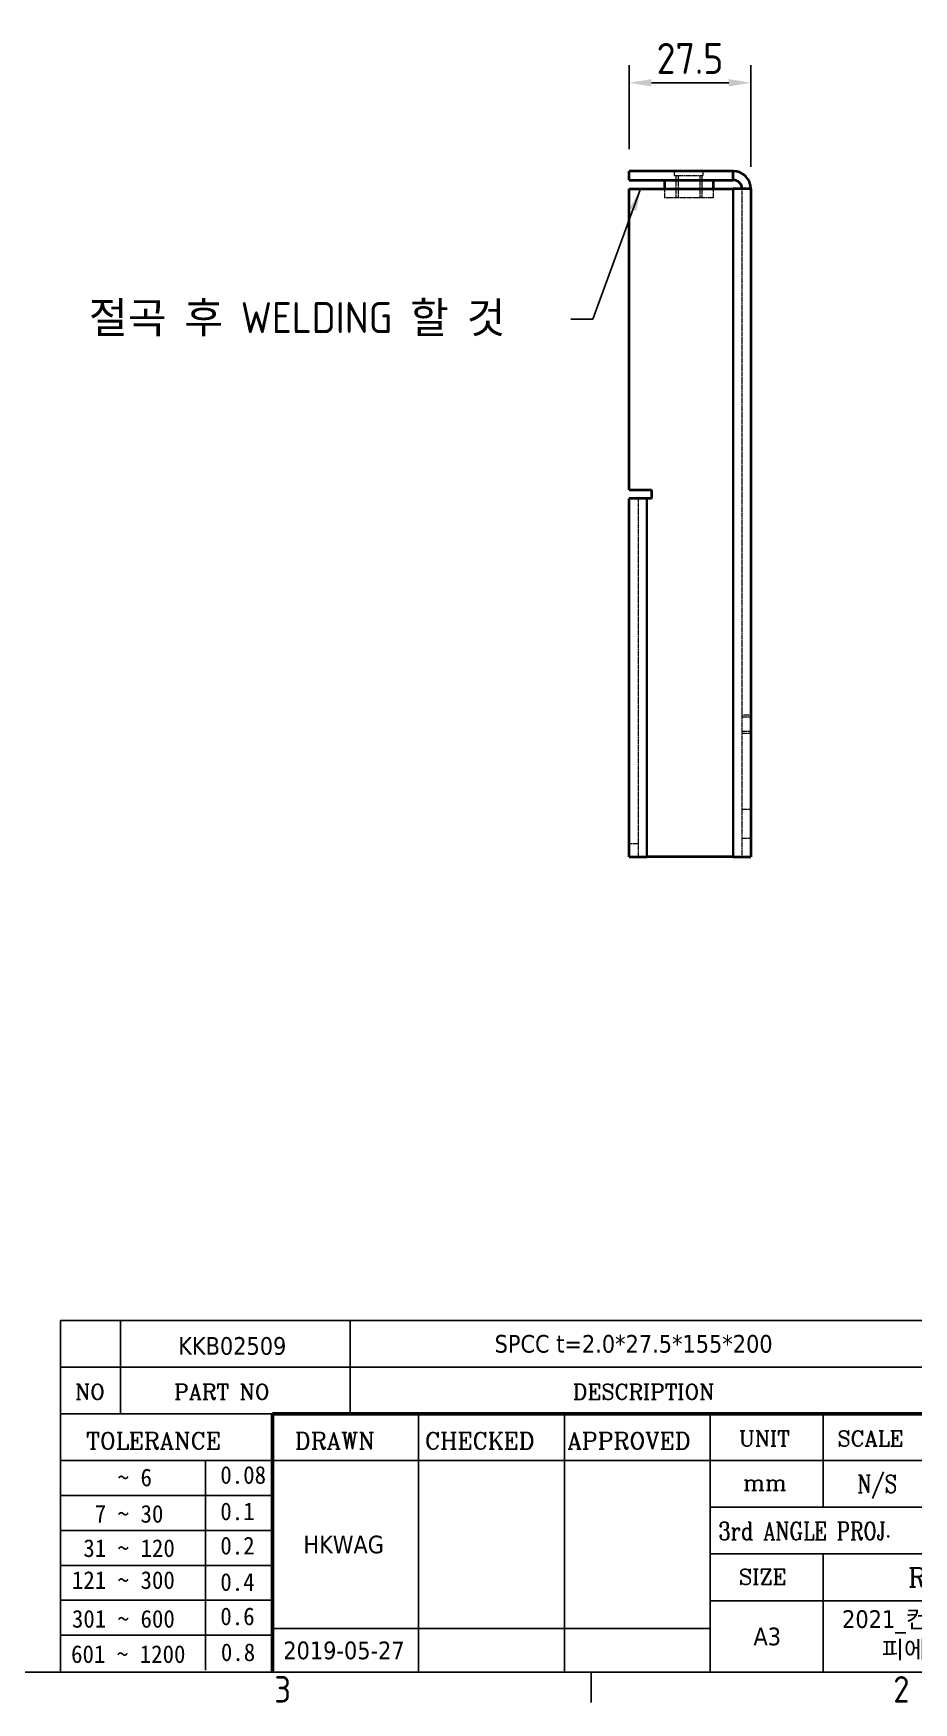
# Model space of a CAD drawing. Header units: millimetres. Extents: x 0 to 840, y 0 to 594.
# Drawn here: x 433.9 to 632.9, y 13.1 to 390.5 of the extents above; entities that cross this region are included whole.
import ezdxf
from ezdxf.enums import TextEntityAlignment as Align

# ---------------------------------------------------------------- set-up
doc = ezdxf.new("R2010")
doc.units = ezdxf.units.MM
doc.header["$LTSCALE"] = 2
doc.linetypes.add('DASHED', pattern=[0.2067, 0.1654, -0.0413])
doc.layers.get('0').update_dxf_attribs({"color": 3, "lineweight": 25, "true_color": 0x00ff00})
for name, color, linetype, lineweight, true_color in [('가려진 것(ISO)', 2, 'DASHED', 18, 0xffff00), ('가시적인 것(ISO)', 3, 'Continuous', 40, 0x00ff00), ('가시적인 좁은 것(ISO)', 3, 'Continuous', 35, 0x00ff00), ('기호(ISO)', 5, 'Continuous', 25, 0x0000ff), ('제목(ISO)', 5, 'Continuous', 50, 0x0000ff), ('치수(ISO)', 2, 'Continuous', 25, 0xffff00)]:
    doc.layers.add(name, color=color, linetype=linetype, lineweight=lineweight, true_color=true_color)
doc.layers.add('경계(ISO)', color=7, linetype='Continuous', lineweight=25)
doc.layers.add('해치(ISO)', color=7, linetype='Continuous', lineweight=18)
doc.styles.add('HAN_291', font='')
doc.styles.add('HAN_370', font='', dxfattribs={"width": 2})
doc.styles.add('RC_284', font='ROMANC.shx')
doc.styles.add('RC_287', font='ROMANC.shx')
doc.styles.add('RC_292', font='ROMANC.shx')
doc.styles.add('ROMANT_294', font='romant.shx')
doc.styles.add('문자 텍스트_PSTEK_POSCO', font='isocp.shx')
doc.styles.add('치수 텍스트_PSTEK_POSCO', font='isocp.shx')
doc.styles.add('텍스트 스타일198', font='tahoma.ttf')
doc.styles.add('텍스트 스타일333', font='ROMANC.shx', dxfattribs={"width": 0.800000011920929})
doc.styles.get('HAN_291').set_extended_font_data('GulimChe')
doc.styles.get('HAN_370').set_extended_font_data('GulimChe')
doc.dimstyles.new('치수_PSTEK_POSCO', dxfattribs={"dimscale": 2, "dimtxt": 3.5, "dimasz": 2.5, "dimexe": 2, "dimexo": 2.5, "dimgap": 1, "dimtad": 1, "dimrnd": 1e-08, "dimdsep": 46, "dimtxsty": '치수 텍스트_PSTEK_POSCO', "dimcen": 0.09, "dimdle": 10, "dimclrd": 7, "dimclre": 7, "dimclrt": 2, "dimadec": 1, "dimazin": 2, "dimtfac": 1, "dimtmove": 0, "dimatfit": 3, "dimfxl": 1, "dimtolj": 1, "dimlwd": -1, "dimlwe": -1, "dimarcsym": 0})
doc.dimstyles.new('치수_PSTEK_POSCO$7', dxfattribs={"dimscale": 2, "dimtxt": 3.5, "dimasz": 2.5, "dimexe": 2, "dimexo": 2.5, "dimgap": 1, "dimtad": 1, "dimrnd": 1e-08, "dimdsep": 46, "dimtxsty": '치수 텍스트_PSTEK_POSCO', "dimcen": 0.09, "dimdle": 10, "dimclrd": 7, "dimclre": 7, "dimclrt": 2, "dimadec": 1, "dimazin": 2, "dimtfac": 1, "dimtmove": 0, "dimatfit": 3, "dimfxl": 1, "dimtolj": 1, "dimlwd": -1, "dimlwe": -1, "dimarcsym": 0})

# ---------------------------------------------------------------- blocks, each defined once
blk = doc.blocks.new('경계 Default Border')
at = {"layer": '경계(ISO)'}
blk.add_line((280, 10), (280, 6.599999666213989), dxfattribs=at)
at = {"layer": '경계(ISO)', "flags": 128}
blk.add_lwpolyline([(10, 10), (10, 287.0000076293945), (410, 287.0000076293945), (410, 10), (10, 10)], dxfattribs=at)
at = {"layer": '경계(ISO)', "color": 2, "true_color": 0xffff00, "char_height": 3.00000011920929, "attachment_point": 7, "style": '문자 텍스트_PSTEK_POSCO'}
for s, insert in [('3', (244.1685395229535, 6.57139439638704)), ('2', (314.127739416884, 6.57139439638704))]:
    blk.add_mtext(s, dxfattribs=dict(at, insert=insert))
blk = doc.blocks.new('제목 블록 PSTEK')
at = {"true_color": 0x848484}
for points in [[(317.2195697678507, 17.0593801673321), (322.0326348870767, 21.62682475217465), (322.2781991042243, 21.94392121864296), (317.0471853425802, 16.97985676345368), (318.7512090904202, 16.1899260703855), (316.0018030350395, 12.71868385740789), (316.3356552234328, 13.00206718743325), (318.9235935156908, 16.2694494742633)], [(321.9846681452406, 19.60711530335299), (321.4042753185749, 19.60711530335299), (321.4042753185749, 19.45905590879572), (321.9846681452406, 19.45905590879572)], [(324.6615819988275, 19.45905590879572), (325.4196460989604, 19.45905590879572), (325.4196460989604, 20.11051724484596), (325.2419748254881, 20.11051724484596), (325.2419748254881, 19.60711530335299), (324.4839107253602, 19.60711530335299), (324.4839107253602, 15.3430047401139), (322.1623394187076, 15.3430047401139), (322.1623394187076, 15.19494534555726), (324.6615819988275, 15.19494534555726)], [(328.2914414389548, 19.45905590879572), (329.4054050004294, 19.45905590879572), (329.4054050004294, 20.11051724484596), (329.2277337269622, 20.11051724484596), (329.2277337269622, 19.60711530335299), (328.1137701654877, 19.60711530335299), (328.1137701654877, 18.25543873810179), (328.2914414389548, 18.25543873810179)], [(332.5088862584528, 20.1105172448466), (332.3312149849806, 20.1105172448466), (332.3312149849806, 18.99741471888368), (332.5088862584528, 19.11081371413894)], [(335.6156307331414, 20.11051724484596), (335.2535118015555, 20.11051724484596), (334.2514536401189, 19.30614745124769), (335.4855464857051, 15.3430047401139), (333.1954852176545, 15.3430047401139), (333.2478643833523, 15.19494534555726), (335.6632177591723, 15.19494534555726), (334.4291249135862, 19.15808805669106)], [(328.2914414389548, 17.41554667867274), (329.4054050004294, 17.41554667867274), (329.4054050004294, 18.10737934354514), (329.2277337269622, 18.10737934354514), (329.2277337269622, 17.56360607323003), (328.1137701654877, 17.56360607323003), (328.1137701654877, 15.9944660761648), (328.2914414389548, 15.9944660761648)], [(332.5088862584528, 16.92964231796647), (332.3312149849806, 17.43186301645164), (332.3312149849806, 15.3430047401139), (330.0369607660135, 15.3430047401139), (330.0369607660135, 15.19494534555726), (332.5088862584528, 15.19494534555726)], [(329.5356972676428, 15.8464066816075), (329.3580259941756, 15.8464066816075), (329.3580259941756, 15.3430047401139), (325.8342124037171, 15.3430047401139), (325.8342124037171, 15.19494534555726), (329.5356972676428, 15.19494534555726)]]:
    blk.add_hatch(color=252, dxfattribs=at).paths.add_polyline_path(points)
at = {"true_color": 0x0000ff}
blk.add_hatch(color=5, dxfattribs=at).paths.add_polyline_path([(321.6183518841322, 17.4193704504104), (319.5281351041078, 18.24969419629727), (322.4505835294948, 22.02344462252142), (317.2195697678507, 17.0593801673321), (318.9235935156908, 16.2694494742633), (316.1741874603099, 12.79820726128571)])
at = {"true_color": 0xff0000}
h = blk.add_hatch(color=1, dxfattribs=at)
edge = h.paths.add_edge_path(flags=0)
edge.add_line((314.2242174273352, 19.60711530335299), (314.2242174273352, 17.00126995915134))
edge.add_line((314.2242174273352, 17.00126995915134), (314.3485873187598, 17.00126995915134))
edge.add_arc((314.3485873187598, 17.6527312952023), 0.6514613360509371, 270, 360)
edge.add_line((315.0000486548106, 17.6527312952023), (315.0000486548106, 18.95565396730211))
edge.add_arc((314.3485873187598, 18.95565396730212), 0.6514613360508712, 0, 90)
edge.add_line((314.3485873187598, 19.60711530335299), (314.2242174273352, 19.60711530335299))
edge = h.paths.add_edge_path()
edge.add_arc((314.9847713324306, 18.28938669179658), 1.969189947606664, 269.9999999999959, 450)
edge.add_line((314.9847713324306, 20.25857663940318), (311.7664314776902, 20.25857663940324))
edge.add_line((311.7664314776902, 20.25857663940324), (311.7664314776902, 15.3430047401139))
edge.add_line((311.7664314776902, 15.3430047401139), (314.2242174273352, 15.3430047401139))
edge.add_line((314.2242174273352, 15.3430047401139), (314.2242174273352, 16.32019674418991))
edge.add_line((314.2242174273352, 16.32019674418991), (314.9847713324307, 16.32019674418991))
at = {"true_color": 0x848484}
h = blk.add_hatch(color=252, dxfattribs=at)
edge = h.paths.add_edge_path()
edge.add_arc((314.9847713324309, 18.28938669179657), 1.969189947606666, 270, 406.8278729790604)
edge.add_arc((315.1624426058984, 18.1413272972396), 1.969189947606962, -90, 53.560984836317004, ccw=False)
edge.add_line((315.1624426058984, 16.17213734963263), (314.4018887008024, 16.17213734963263))
edge.add_line((314.4018887008024, 16.17213734963263), (314.4018887008024, 15.19494534555726))
edge.add_line((314.4018887008024, 15.19494534555726), (311.9441027511573, 15.19494534555726))
edge.add_line((311.9441027511573, 15.19494534555726), (311.9441027511573, 15.3430047401139))
edge.add_line((311.9441027511573, 15.3430047401139), (314.2242174273352, 15.3430047401139))
edge.add_line((314.2242174273352, 15.3430047401139), (314.2242174273352, 16.32019674418991))
edge.add_line((314.2242174273352, 16.32019674418991), (314.9847713324309, 16.32019674418991))
h = blk.add_hatch(color=252, dxfattribs=at)
edge = h.paths.add_edge_path()
edge.add_line((314.4018887008024, 19.45905590879572), (314.5262585922315, 19.45905590879572))
edge.add_arc((314.5262585922314, 18.80759457274939), 0.6514613360463194, 60.4189348879147, 90.00000000000318, ccw=False)
edge.add_arc((314.3485873187602, 18.95565396730057), 0.6514613360524251, 39.96992292766206, 90.00000000009999)
edge.add_line((314.3485873187591, 19.60711530335307), (314.2242174273352, 19.60711530335298))
edge.add_line((314.2242174273352, 19.60711530335299), (314.2242174273352, 17.00126995915134))
edge.add_line((314.2242174273352, 17.00126995915134), (314.3485873187591, 17.00126995915134))
edge.add_arc((314.3485873187568, 17.652731295233), 0.6514613360816299, 270.0000000002, 274.6930825552478)
edge.add_line((314.4018887008024, 17.0034541317032), (314.4018887008024, 19.45905590879572))
at = {"true_color": 0xff0000}
for points in [[(324.4839107253602, 19.60711530335299), (325.2419748254881, 19.60711530335299), (325.2419748254881, 20.25857663940324), (321.2266040451076, 20.25857663940324), (321.2266040451076, 19.60711530335299), (321.9846681452406, 19.60711530335299), (321.9846681452406, 15.3430047401139), (324.4839107253602, 15.3430047401139)], [(329.2277337269622, 20.25857663940324), (325.65654113025, 20.25857663940324), (325.65654113025, 15.3430047401139), (329.3580259941756, 15.3430047401139), (329.3580259941756, 15.9944660761648), (328.1137701654877, 15.9944660761648), (328.1137701654877, 17.56360607323003), (329.2277337269622, 17.56360607323003), (329.2277337269622, 18.25543873810179), (328.1137701654877, 18.25543873810179), (328.1137701654877, 19.60711530335299), (329.2277337269622, 19.60711530335299)], [(332.3312149849806, 20.25857663940324), (329.8592894925411, 20.25857663940324), (329.8592894925411, 15.3430047401139), (332.3312149849806, 15.3430047401139), (332.3312149849806, 17.4318630164523), (333.0701931098801, 15.3430047401139), (335.4855464857051, 15.3430047401139), (334.2514536401189, 19.30614745124769), (335.4379594596742, 20.25857663940324), (334.3071782107978, 20.25857663940324), (332.3312149849806, 18.99741471888304)]]:
    blk.add_hatch(color=1, dxfattribs=at).paths.add_polyline_path(points)
at = {"layer": '해치(ISO)', "true_color": 0x27d1fc}
h = blk.add_hatch(color=140, dxfattribs=at)
edge = h.paths.add_edge_path()
edge.add_ellipse((330.3660919371412, 20.15576403068321), major_axis=(9.100907360794343, 0), ratio=0.4069904968023172, start_angle=301.3098473703837, end_angle=507.7436900681698)
edge.add_ellipse((331.5340919371412, 20.4634168429492), major_axis=(-9.82350664112931, 0), ratio=0.3942600559756514, start_angle=111.51207141178469, end_angle=334.47025347086895, ccw=False)
edge.add_line((335.1363447531188, 16.8601935978785), (335.0955236905705, 16.99119398620872))
at = {"color": 180, "true_color": 0x3f00ff}
for p, q in [((182.475792979055, 11.79100474011392), (182.4757929790549, 51.56524660363496)), ((182.4757929790549, 51.56524660363496), (372.4757929537551, 51.56524660363496)), ((189.2651435055721, 51.56524660363496), (189.2651435055722, 41.00524660363494)), ((215.2152739891528, 41.00524660363494), (215.2152739891528, 51.56524660363496)), ((280.8758854511282, 51.56524660363496), (280.8758854511282, 41.00524660363494)), ((310.0881549537552, 51.56524660363496), (310.0881549537553, 41.00524660363494)), ((316.9044520275131, 51.56524660363496), (316.9044520275127, 41.00524660363494)), ((338.4566026226726, 51.56524660363496), (338.4566026226727, 41.00524660363494)), ((372.4757929537551, 51.56524660363496), (372.4757929537551, 11.79100474011389)), ((182.475792979055, 46.2852466036349), (372.4757929537551, 46.28524660363492)), ((182.475792979055, 41.00524660363493), (206.451475290024, 41.00524660363493)), ((222.9401812389276, 11.79100474011392), (222.9401812389276, 41.00524660363494)), ((239.4288871878316, 11.79100474011392), (239.4288871878316, 41.00524660363494)), ((255.9175931367356, 11.79100474011392), (255.9175931367356, 41.00524660363494)), ((268.6918866058747, 41.00524660363494), (268.6918866058747, 30.44524660363498)), ((280.8758854511282, 41.00524660363494), (280.8758854511282, 25.16524660363502)), ((310.088154953755, 41.00524660363494), (310.088154953755, 11.79100474011392)), ((182.475792979055, 35.72524660363497), (206.451475290024, 35.72524660363497)), ((198.8621818849491, 12.02524660363491), (198.8621818849491, 35.72524660363497)), ((206.451475290024, 35.72524660363497), (372.4757929537551, 35.72524660363497)), ((182.475792979055, 31.77524660363492), (206.451475290024, 31.77524660363492)), ((255.917593136736, 30.44524660363498), (372.4757929537552, 30.44524660363501)), ((182.475792979055, 27.82524660363487), (206.451475290024, 27.82524660363487)), ((255.9175931367359, 25.16524660363502), (372.4757929537552, 25.165246603635)), ((268.6918866058744, 25.16524660363502), (268.6918866058744, 11.79100474011392)), ((182.475792979055, 23.87524660363505), (206.451475290024, 23.87524660363505)), ((182.475792979055, 19.92524660363478), (206.451475290024, 19.92524660363478)), ((255.9175931367359, 19.88524660363481), (310.0881549537553, 19.88524660363481)), ((182.475792979055, 15.97524660363496), (206.451475290024, 15.97524660363496)), ((206.451475290024, 16.74100474011396), (255.9175931367359, 16.74100474011396)), ((182.475792979055, 11.79100474011392), (372.4757929537551, 11.79100474011389))]:
    blk.add_line(p, q, dxfattribs=at)
at = {"color": 7, "lineweight": 50}
for p, q in [((206.4514752900237, 11.79100474011392), (206.4514752900237, 41.00524660363494)), ((206.451475290024, 41.00524660363494), (372.4757929537551, 41.00524660363496))]:
    blk.add_line(p, q, dxfattribs=at)
at = {"color": 7}
for p, q in [((322.2781991042243, 21.94392121864296), (317.0471853425802, 16.97985676345368)), ((322.4505835294948, 22.02344462252142), (317.2195697678507, 17.0593801673321)), ((317.2195697678507, 17.0593801673321), (322.0326348870767, 21.62682475217465)), ((319.5281351041078, 18.24969419629727), (322.4505835294948, 22.02344462252142)), ((322.0326348870767, 21.62682475217465), (322.2781991042243, 21.94392121864296)), ((311.7664314776902, 20.25900474011391), (311.7664314776902, 15.34300474011391)), ((314.9847713324309, 20.25857663940324), (311.7664314776902, 20.25857663940324)), ((314.9847713324309, 20.25857663940324), (311.7664314776902, 20.25857663940324)), ((311.7664314776902, 20.25857663940324), (311.7664314776902, 15.3430047401139)), ((314.2242174273352, 17.00126995915134), (314.2242174273352, 19.60711530335299)), ((314.2242174273352, 19.60711530335299), (314.3485873187591, 19.60711530335299)), ((314.3485873187591, 19.60711530335299), (314.2242174273352, 19.60711530335299)), ((314.2242174273352, 19.60711530335299), (314.2242174273352, 17.00126995915134)), ((314.2242174273352, 17.00126995915134), (314.2242174273352, 19.60711530335299)), ((314.2242174273352, 19.60711530335299), (314.3485873187591, 19.60711530335299)), ((314.4018887008024, 19.45905590879572), (314.5262585922314, 19.45905590879572)), ((314.4018887008024, 17.0034541317032), (314.4018887008024, 19.45905590879572)), ((315.0000486548106, 18.95565396730275), (315.0000486548106, 17.65273129520161)), ((315.0000486548106, 18.95565396730275), (315.0000486548106, 17.65273129520161)), ((325.2419748254881, 20.25857663940324), (321.2266040451076, 20.25857663940324)), ((321.2266040451076, 20.25857663940324), (321.2266040451076, 19.60711530335299)), ((325.2419748254881, 20.25857663940324), (321.2266040451076, 20.25857663940324)), ((321.2266040451076, 20.25857663940324), (321.2266040451076, 19.60711530335299)), ((321.2266040451076, 19.60711530335299), (321.9846681452406, 19.60711530335299)), ((321.2266040451076, 19.60711530335299), (321.9846681452406, 19.60711530335299)), ((321.4042753185749, 19.60711530335299), (321.4042753185749, 19.45905590879572)), ((321.9846681452406, 19.60711530335299), (321.4042753185749, 19.60711530335299)), ((321.4042753185749, 19.45905590879572), (321.9846681452406, 19.45905590879572)), ((321.9846681452406, 19.60711530335299), (321.9846681452406, 15.3430047401139)), ((321.9846681452406, 19.45905590879572), (321.9846681452406, 19.60711530335299)), ((321.9846681452406, 19.60711530335299), (321.9846681452406, 15.3430047401139)), ((324.4839107253602, 19.60711530335299), (325.2419748254881, 19.60711530335299)), ((324.4839107253602, 15.3430047401139), (324.4839107253602, 19.60711530335299)), ((325.2419748254881, 19.60711530335299), (324.4839107253602, 19.60711530335299)), ((324.4839107253602, 19.60711530335299), (324.4839107253602, 15.3430047401139)), ((324.4839107253602, 19.60711530335299), (325.2419748254881, 19.60711530335299)), ((324.4839107253602, 15.3430047401139), (324.4839107253602, 19.60711530335299)), ((324.6615819988275, 19.45905590879572), (325.4196460989604, 19.45905590879572)), ((324.6615819988275, 15.19494534555726), (324.6615819988275, 19.45905590879572)), ((325.2419748254881, 19.60711530335299), (325.2419748254881, 20.25857663940324)), ((325.2419748254881, 19.60711530335299), (325.2419748254881, 20.25857663940324)), ((325.4196460989604, 20.11051724484596), (325.2419748254881, 20.11051724484596)), ((325.2419748254881, 20.11051724484596), (325.2419748254881, 19.60711530335299)), ((325.4196460989604, 19.45905590879572), (325.4196460989604, 20.11051724484596)), ((329.2277337269622, 20.25857663940324), (325.65654113025, 20.25857663940324)), ((325.65654113025, 20.25857663940324), (325.65654113025, 15.3430047401139)), ((325.65654113025, 20.25857663940324), (325.65654113025, 15.3430047401139)), ((329.2277337269622, 20.25857663940324), (325.65654113025, 20.25857663940324)), ((328.1137701654877, 18.25543873810179), (328.1137701654877, 19.60711530335299)), ((328.1137701654877, 19.60711530335299), (329.2277337269622, 19.60711530335299)), ((329.2277337269622, 19.60711530335299), (328.1137701654877, 19.60711530335299)), ((328.1137701654877, 19.60711530335299), (328.1137701654877, 18.25543873810179)), ((328.1137701654877, 18.25543873810179), (328.1137701654877, 19.60711530335299)), ((328.1137701654877, 19.60711530335299), (329.2277337269622, 19.60711530335299)), ((328.2914414389548, 18.25543873810179), (328.2914414389548, 19.45905590879572)), ((328.2914414389548, 19.45905590879572), (329.4054050004294, 19.45905590879572)), ((329.2277337269622, 19.60711530335299), (329.2277337269622, 20.25857663940324)), ((329.2277337269622, 19.60711530335299), (329.2277337269622, 20.25857663940324)), ((329.4054050004294, 20.11051724484596), (329.2277337269622, 20.11051724484596)), ((329.2277337269622, 20.11051724484596), (329.2277337269622, 19.60711530335299)), ((329.4054050004294, 19.45905590879572), (329.4054050004294, 20.11051724484596)), ((332.3312149849806, 20.25857663940324), (329.8592894925411, 20.25857663940324)), ((329.8592894925411, 20.25857663940324), (329.8592894925411, 15.3430047401139)), ((329.8592894925411, 20.25857663940324), (329.8592894925411, 15.3430047401139)), ((332.3312149849806, 20.25857663940324), (329.8592894925411, 20.25857663940324)), ((334.3071782107978, 20.25857663940324), (332.3312149849806, 18.99741471888304)), ((332.3312149849806, 18.99741471888304), (332.3312149849806, 20.25857663940324)), ((334.3071782107978, 20.25857663940324), (332.3312149849806, 18.99741471888304)), ((332.3312149849806, 18.99741471888304), (332.3312149849806, 20.25857663940324)), ((332.5088862584528, 20.1105172448466), (332.3312149849806, 20.1105172448466)), ((332.3312149849806, 20.1105172448466), (332.3312149849806, 18.99741471888368)), ((332.3312149849806, 18.99741471888368), (332.5088862584528, 19.11081371413894)), ((332.5088862584528, 19.11081371413894), (332.5088862584528, 20.1105172448466)), ((334.2514536401189, 19.30614745124769), (335.4379594596742, 20.25857663940324)), ((334.2514536401189, 19.30614745124769), (335.4379594596742, 20.25857663940324)), ((335.2535118015555, 20.11051724484596), (334.2514536401189, 19.30614745124769)), ((335.4855464857051, 15.3430047401139), (334.2514536401189, 19.30614745124769)), ((334.2514536401189, 19.30614745124769), (335.4855464857051, 15.3430047401139)), ((335.4855464857051, 15.3430047401139), (334.2514536401189, 19.30614745124769)), ((335.4379594596742, 20.25857663940324), (334.3071782107978, 20.25857663940324)), ((335.4379594596742, 20.25857663940324), (334.3071782107978, 20.25857663940324)), ((334.4291249135862, 19.15808805669104), (335.6156307331414, 20.11051724484596)), ((335.6632177591723, 15.19494534555726), (334.4291249135862, 19.15808805669104)), ((335.6156307331414, 20.11051724484596), (335.2535118015555, 20.11051724484596)), ((314.3485873187591, 17.00126995915134), (314.2242174273352, 17.00126995915134)), ((314.2242174273352, 17.00126995915134), (314.3485873187591, 17.00126995915134)), ((314.3485873187591, 17.00126995915134), (314.2242174273352, 17.00126995915134)), ((316.1741874603099, 12.79820726128571), (321.6183518841322, 17.4193704504104)), ((318.9235935156908, 16.2694494742633), (317.2195697678507, 17.0593801673321)), ((317.2195697678507, 17.0593801673321), (318.9235935156908, 16.2694494742633)), ((321.6183518841322, 17.4193704504104), (319.5281351041078, 18.24969419629727)), ((329.2277337269622, 18.25543873810179), (328.1137701654877, 18.25543873810179)), ((328.1137701654877, 18.25543873810179), (328.2914414389548, 18.25543873810179)), ((329.2277337269622, 18.25543873810179), (328.1137701654877, 18.25543873810179)), ((328.1137701654877, 17.56360607323003), (329.2277337269622, 17.56360607323003)), ((328.1137701654877, 15.9944660761648), (328.1137701654877, 17.56360607323003)), ((329.2277337269622, 17.56360607323003), (328.1137701654877, 17.56360607323003)), ((328.1137701654877, 17.56360607323003), (328.1137701654877, 15.9944660761648)), ((328.1137701654877, 17.56360607323003), (329.2277337269622, 17.56360607323003)), ((328.1137701654877, 15.9944660761648), (328.1137701654877, 17.56360607323003)), ((328.2914414389548, 15.9944660761648), (328.2914414389548, 17.41554667867274)), ((328.2914414389548, 17.41554667867274), (329.4054050004294, 17.41554667867274)), ((329.2277337269622, 17.56360607323003), (329.2277337269622, 18.25543873810179)), ((329.2277337269622, 17.56360607323003), (329.2277337269622, 18.25543873810179)), ((329.4054050004294, 18.10737934354514), (329.2277337269622, 18.10737934354514)), ((329.2277337269622, 18.10737934354514), (329.2277337269622, 17.56360607323003)), ((329.4054050004294, 17.41554667867274), (329.4054050004294, 18.10737934354514)), ((332.3312149849806, 17.4318630164523), (333.0701931098801, 15.3430047401139)), ((332.3312149849806, 15.3430047401139), (332.3312149849806, 17.4318630164523)), ((332.5088862584528, 16.92964231796647), (332.3312149849806, 17.43186301645164)), ((332.3312149849806, 17.43186301645164), (332.3312149849806, 15.3430047401139)), ((332.3312149849806, 17.4318630164523), (333.0701931098801, 15.3430047401139)), ((332.3312149849806, 15.3430047401139), (332.3312149849806, 17.4318630164523)), ((345.0447381189468, 17.50375595811051), (344.9867755289346, 17.689895936919)), ((311.7664314776902, 15.3430047401139), (314.2242174273352, 15.3430047401139)), ((311.7664314776902, 15.3430047401139), (314.2242174273352, 15.3430047401139)), ((314.2242174273352, 15.3430047401139), (311.9441027511573, 15.3430047401139)), ((311.9441027511573, 15.3430047401139), (311.9441027511573, 15.19494534555726)), ((311.9441027511573, 15.19494534555726), (314.4018887008024, 15.19494534555726)), ((314.2242174273352, 16.32019674418991), (314.9847713324309, 16.32019674418991)), ((314.2242174273352, 15.3430047401139), (314.2242174273352, 16.32019674418991)), ((314.9847713324309, 16.32019674418991), (314.2242174273352, 16.32019674418991)), ((314.2242174273352, 16.32019674418991), (314.2242174273352, 15.3430047401139)), ((314.2242174273352, 16.32019674418991), (314.9847713324309, 16.32019674418991)), ((314.2242174273352, 15.3430047401139), (314.2242174273352, 16.32019674418991)), ((314.4018887008024, 16.17213734963263), (315.162442605898, 16.17213734963263)), ((314.4018887008024, 15.19494534555726), (314.4018887008024, 16.17213734963263)), ((318.7512090904202, 16.1899260703855), (316.0018030350395, 12.71868385740789)), ((318.9235935156908, 16.2694494742633), (316.1741874603099, 12.79820726128571)), ((316.3356552234328, 13.00206718743325), (318.9235935156908, 16.2694494742633)), ((317.0471853425802, 16.97985676345368), (318.7512090904202, 16.1899260703855)), ((321.9846681452406, 15.3430047401139), (324.4839107253602, 15.3430047401139)), ((321.9846681452406, 15.3430047401139), (324.4839107253602, 15.3430047401139)), ((324.4839107253602, 15.3430047401139), (322.1623394187076, 15.3430047401139)), ((322.1623394187076, 15.3430047401139), (322.1623394187076, 15.19494534555726)), ((322.1623394187076, 15.19494534555726), (324.6615819988275, 15.19494534555726)), ((325.65654113025, 15.3430047401139), (329.3580259941756, 15.3430047401139)), ((325.65654113025, 15.3430047401139), (329.3580259941756, 15.3430047401139)), ((329.3580259941756, 15.3430047401139), (325.8342124037171, 15.3430047401139)), ((325.8342124037171, 15.3430047401139), (325.8342124037171, 15.19494534555726)), ((325.8342124037171, 15.19494534555726), (329.5356972676428, 15.19494534555726)), ((329.3580259941756, 15.9944660761648), (328.1137701654877, 15.9944660761648)), ((328.1137701654877, 15.9944660761648), (328.2914414389548, 15.9944660761648)), ((329.3580259941756, 15.9944660761648), (328.1137701654877, 15.9944660761648)), ((329.3580259941756, 15.3430047401139), (329.3580259941756, 15.9944660761648)), ((329.3580259941756, 15.3430047401139), (329.3580259941756, 15.9944660761648)), ((329.5356972676428, 15.8464066816075), (329.3580259941756, 15.8464066816075)), ((329.3580259941756, 15.8464066816075), (329.3580259941756, 15.3430047401139)), ((329.5356972676428, 15.19494534555726), (329.5356972676428, 15.8464066816075)), ((329.8592894925411, 15.3430047401139), (332.3312149849806, 15.3430047401139)), ((329.8592894925411, 15.3430047401139), (332.3312149849806, 15.3430047401139)), ((332.3312149849806, 15.3430047401139), (330.0369607660135, 15.3430047401139)), ((330.0369607660135, 15.3430047401139), (330.0369607660135, 15.19494534555726)), ((330.0369607660135, 15.19494534555726), (332.5088862584528, 15.19494534555726)), ((332.5088862584528, 15.19494534555726), (332.5088862584528, 16.92964231796647)), ((333.0701931098801, 15.3430047401139), (335.4855464857051, 15.3430047401139)), ((333.0701931098801, 15.3430047401139), (335.4855464857051, 15.3430047401139)), ((335.4855464857051, 15.3430047401139), (333.1954852176545, 15.3430047401139)), ((333.1954852176545, 15.3430047401139), (333.2478643833523, 15.19494534555726)), ((333.2478643833523, 15.19494534555726), (335.6632177591723, 15.19494534555726)), ((316.0018030350395, 12.71868385740789), (316.3356552234328, 13.00206718743325))]:
    blk.add_line(p, q, dxfattribs=at)
at = {"color": 5, "true_color": 0x0000ff}
for p, q in [((322.4505835294948, 22.02344462252142), (317.2195697678507, 17.0593801673321)), ((319.5281351041078, 18.24969419629727), (322.4505835294948, 22.02344462252142)), ((316.1741874603099, 12.79820726128571), (321.6183518841322, 17.4193704504104)), ((317.2195697678507, 17.0593801673321), (318.9235935156908, 16.2694494742633)), ((321.6183518841322, 17.4193704504104), (319.5281351041078, 18.24969419629727)), ((318.9235935156908, 16.2694494742633), (316.1741874603099, 12.79820726128571))]:
    blk.add_line(p, q, dxfattribs=at)
at = {"color": 1, "true_color": 0xff0000}
for p, q in [((314.9847713324309, 20.25857663940324), (311.7664314776902, 20.25857663940324)), ((311.7664314776902, 20.25857663940324), (311.7664314776902, 15.3430047401139)), ((314.2242174273352, 17.00126995915134), (314.2242174273352, 19.60711530335299)), ((314.2242174273352, 19.60711530335299), (314.3485873187591, 19.60711530335299)), ((315.0000486548106, 18.95565396730275), (315.0000486548106, 17.65273129520161)), ((325.2419748254881, 20.25857663940324), (321.2266040451076, 20.25857663940324)), ((321.2266040451076, 20.25857663940324), (321.2266040451076, 19.60711530335299)), ((321.2266040451076, 19.60711530335299), (321.9846681452406, 19.60711530335299)), ((321.9846681452406, 19.60711530335299), (321.9846681452406, 15.3430047401139)), ((324.4839107253602, 19.60711530335299), (325.2419748254881, 19.60711530335299)), ((324.4839107253602, 15.3430047401139), (324.4839107253602, 19.60711530335299)), ((325.2419748254881, 19.60711530335299), (325.2419748254881, 20.25857663940324)), ((329.2277337269622, 20.25857663940324), (325.65654113025, 20.25857663940324)), ((325.65654113025, 20.25857663940324), (325.65654113025, 15.3430047401139)), ((328.1137701654877, 18.25543873810179), (328.1137701654877, 19.60711530335299)), ((328.1137701654877, 19.60711530335299), (329.2277337269622, 19.60711530335299)), ((329.2277337269622, 19.60711530335299), (329.2277337269622, 20.25857663940324)), ((332.3312149849806, 20.25857663940324), (329.8592894925411, 20.25857663940324)), ((329.8592894925411, 20.25857663940324), (329.8592894925411, 15.3430047401139)), ((334.3071782107978, 20.25857663940324), (332.3312149849806, 18.99741471888304)), ((332.3312149849806, 18.99741471888304), (332.3312149849806, 20.25857663940324)), ((334.2514536401189, 19.30614745124769), (335.4379594596742, 20.25857663940324)), ((335.4855464857051, 15.3430047401139), (334.2514536401189, 19.30614745124769)), ((335.4379594596742, 20.25857663940324), (334.3071782107978, 20.25857663940324)), ((314.3485873187591, 17.00126995915134), (314.2242174273352, 17.00126995915134)), ((329.2277337269622, 18.25543873810179), (328.1137701654877, 18.25543873810179)), ((328.1137701654877, 17.56360607323003), (329.2277337269622, 17.56360607323003)), ((328.1137701654877, 15.9944660761648), (328.1137701654877, 17.56360607323003)), ((329.2277337269622, 17.56360607323003), (329.2277337269622, 18.25543873810179)), ((332.3312149849806, 17.4318630164523), (333.0701931098801, 15.3430047401139)), ((332.3312149849806, 15.3430047401139), (332.3312149849806, 17.4318630164523)), ((311.7664314776902, 15.3430047401139), (314.2242174273352, 15.3430047401139)), ((314.2242174273352, 16.32019674418991), (314.9847713324309, 16.32019674418991)), ((314.2242174273352, 15.3430047401139), (314.2242174273352, 16.32019674418991)), ((321.9846681452406, 15.3430047401139), (324.4839107253602, 15.3430047401139)), ((325.65654113025, 15.3430047401139), (329.3580259941756, 15.3430047401139)), ((329.3580259941756, 15.9944660761648), (328.1137701654877, 15.9944660761648)), ((329.3580259941756, 15.3430047401139), (329.3580259941756, 15.9944660761648)), ((329.8592894925411, 15.3430047401139), (332.3312149849806, 15.3430047401139)), ((333.0701931098801, 15.3430047401139), (335.4855464857051, 15.3430047401139))]:
    blk.add_line(p, q, dxfattribs=at)
at = {"color": 7}
for centre, radius, start, end in [((314.3485873187598, 18.95565396730211), 0.6514613360508712, 0, 90), ((314.3485873187602, 18.95565396730057), 0.6514613360524251, 39.96992292766117, 90), ((314.3485873187598, 18.95565396730212), 0.6514613360508712, 0, 90), ((314.5262585922314, 18.80759457274939), 0.6514613360463193, 60.41893488791137, 90), ((314.9847713324309, 18.28938669179658), 1.969189947606665, 270, 90), ((314.9847713324309, 18.28938669179658), 1.969189947606665, 270, 90), ((314.9847713324307, 18.2893866917965), 1.969189947606594, 270, 46.82787297909833), ((315.1624426058984, 18.1413272972396), 1.969189947606961, 270, 53.56098483636067), ((314.3485873187597, 17.65273129520228), 0.6514613360509381, 270, 0), ((314.3485873187598, 17.6527312952023), 0.6514613360509381, 270, 0), ((314.3485873187568, 17.652731295233), 0.6514613360816299, 270, 274.6930825552478)]:
    blk.add_arc(centre, radius, start, end, dxfattribs=at)
at = {"color": 1, "true_color": 0xff0000}
for centre, radius, start, end in [((314.3485873187598, 18.95565396730211), 0.6514613360508712, 0, 90), ((314.9847713324309, 18.28938669179657), 1.969189947606665, 270, 90), ((314.3485873187598, 17.6527312952023), 0.6514613360509381, 270, 0)]:
    blk.add_arc(centre, radius, start, end, dxfattribs=at)
at = {"layer": '제목(ISO)', "lineweight": 18}
blk.add_line((182.475792979055, 35.72500474011393), (182.475792979055, 11.79100474011392), dxfattribs=at)
at = {"layer": '제목(ISO)'}
for p, q in [((322.2781991042243, 21.94392121864296), (317.0471853425802, 16.97985676345368)), ((322.4505835294948, 22.02344462252142), (317.2195697678507, 17.0593801673321)), ((317.2195697678507, 17.0593801673321), (322.0326348870767, 21.62682475217465)), ((319.5281351041078, 18.24969419629727), (322.4505835294948, 22.02344462252142)), ((322.0326348870767, 21.62682475217465), (322.2781991042243, 21.94392121864296)), ((314.9847713324306, 20.25857663940324), (311.7664314776902, 20.25857663940324)), ((311.7664314776902, 20.25857663940324), (311.7664314776902, 15.3430047401139)), ((314.2242174273352, 17.00126995915134), (314.2242174273352, 19.60711530335299)), ((314.2242174273352, 19.60711530335299), (314.3485873187598, 19.60711530335299)), ((314.3485873187591, 19.60711530335299), (314.2242174273352, 19.60711530335299)), ((314.2242174273352, 19.60711530335299), (314.2242174273352, 17.00126995915134)), ((314.4018887008024, 19.45905590879572), (314.5262585922314, 19.45905590879572)), ((314.4018887008024, 17.0034541317032), (314.4018887008024, 19.45905590879572)), ((315.0000486548106, 18.95565396730211), (315.0000486548106, 17.6527312952023)), ((325.2419748254881, 20.25857663940324), (321.2266040451076, 20.25857663940324)), ((321.2266040451076, 20.25857663940324), (321.2266040451076, 19.60711530335299)), ((321.2266040451076, 19.60711530335299), (321.9846681452406, 19.60711530335299)), ((321.9846681452406, 19.60711530335299), (321.4042753185749, 19.60711530335299)), ((321.4042753185749, 19.60711530335299), (321.4042753185749, 19.45905590879572)), ((321.4042753185749, 19.45905590879572), (321.9846681452406, 19.45905590879572)), ((321.9846681452406, 19.60711530335299), (321.9846681452406, 15.3430047401139)), ((321.9846681452406, 19.45905590879572), (321.9846681452406, 19.60711530335299)), ((324.4839107253602, 19.60711530335299), (325.2419748254881, 19.60711530335299)), ((324.4839107253602, 15.3430047401139), (324.4839107253602, 19.60711530335299)), ((325.2419748254881, 19.60711530335299), (324.4839107253602, 19.60711530335299)), ((324.4839107253602, 19.60711530335299), (324.4839107253602, 15.3430047401139)), ((324.6615819988275, 19.45905590879572), (325.4196460989604, 19.45905590879572)), ((324.6615819988275, 15.19494534555726), (324.6615819988275, 19.45905590879572)), ((325.2419748254881, 19.60711530335299), (325.2419748254881, 20.25857663940324)), ((325.4196460989604, 20.11051724484596), (325.2419748254881, 20.11051724484596)), ((325.2419748254881, 20.11051724484596), (325.2419748254881, 19.60711530335299)), ((325.4196460989604, 19.45905590879572), (325.4196460989604, 20.11051724484596)), ((329.2277337269622, 20.25857663940324), (325.65654113025, 20.25857663940324)), ((325.65654113025, 20.25857663940324), (325.65654113025, 15.3430047401139)), ((328.1137701654877, 18.25543873810179), (328.1137701654877, 19.60711530335299)), ((328.1137701654877, 19.60711530335299), (329.2277337269622, 19.60711530335299)), ((329.2277337269622, 19.60711530335299), (328.1137701654877, 19.60711530335299)), ((328.1137701654877, 19.60711530335299), (328.1137701654877, 18.25543873810179)), ((328.2914414389548, 19.45905590879572), (329.4054050004294, 19.45905590879572)), ((328.2914414389548, 18.25543873810179), (328.2914414389548, 19.45905590879572)), ((329.2277337269622, 19.60711530335299), (329.2277337269622, 20.25857663940324)), ((329.4054050004294, 20.11051724484596), (329.2277337269622, 20.11051724484596)), ((329.2277337269622, 20.11051724484596), (329.2277337269622, 19.60711530335299)), ((329.4054050004294, 19.45905590879572), (329.4054050004294, 20.11051724484596)), ((332.3312149849806, 20.25857663940324), (329.8592894925411, 20.25857663940324)), ((329.8592894925411, 20.25857663940324), (329.8592894925411, 15.3430047401139)), ((334.3071782107978, 20.25857663940324), (332.3312149849806, 18.99741471888304)), ((332.3312149849806, 18.99741471888304), (332.3312149849806, 20.25857663940324)), ((332.5088862584528, 20.1105172448466), (332.3312149849806, 20.1105172448466)), ((332.3312149849806, 20.1105172448466), (332.3312149849806, 18.99741471888368)), ((332.3312149849806, 18.99741471888368), (332.5088862584528, 19.11081371413894)), ((332.5088862584528, 19.11081371413894), (332.5088862584528, 20.1105172448466)), ((334.2514536401189, 19.30614745124769), (335.4379594596742, 20.25857663940324)), ((335.2535118015555, 20.11051724484596), (334.2514536401189, 19.30614745124769)), ((335.4855464857051, 15.3430047401139), (334.2514536401189, 19.30614745124769)), ((334.2514536401189, 19.30614745124769), (335.4855464857051, 15.3430047401139)), ((335.4379594596742, 20.25857663940324), (334.3071782107978, 20.25857663940324)), ((334.4291249135862, 19.15808805669106), (335.6156307331414, 20.11051724484596)), ((335.6632177591723, 15.19494534555726), (334.4291249135862, 19.15808805669106)), ((335.6156307331414, 20.11051724484596), (335.2535118015555, 20.11051724484596)), ((314.3485873187598, 17.00126995915134), (314.2242174273352, 17.00126995915134)), ((314.2242174273352, 17.00126995915134), (314.3485873187591, 17.00126995915134)), ((316.1741874603099, 12.79820726128571), (321.6183518841322, 17.4193704504104)), ((317.2195697678507, 17.0593801673321), (318.9235935156908, 16.2694494742633)), ((318.9235935156908, 16.2694494742633), (317.2195697678507, 17.0593801673321)), ((321.6183518841322, 17.4193704504104), (319.5281351041078, 18.24969419629727)), ((329.2277337269622, 18.25543873810179), (328.1137701654877, 18.25543873810179)), ((328.1137701654877, 18.25543873810179), (328.2914414389548, 18.25543873810179)), ((328.1137701654877, 15.9944660761648), (328.1137701654877, 17.56360607323003)), ((328.1137701654877, 17.56360607323003), (329.2277337269622, 17.56360607323003)), ((329.2277337269622, 17.56360607323003), (328.1137701654877, 17.56360607323003)), ((328.1137701654877, 17.56360607323003), (328.1137701654877, 15.9944660761648)), ((328.2914414389548, 17.41554667867274), (329.4054050004294, 17.41554667867274)), ((328.2914414389548, 15.9944660761648), (328.2914414389548, 17.41554667867274)), ((329.2277337269622, 17.56360607323003), (329.2277337269622, 18.25543873810179)), ((329.4054050004294, 18.10737934354514), (329.2277337269622, 18.10737934354514)), ((329.2277337269622, 18.10737934354514), (329.2277337269622, 17.56360607323003)), ((329.4054050004294, 17.41554667867274), (329.4054050004294, 18.10737934354514)), ((332.3312149849806, 15.3430047401139), (332.3312149849806, 17.4318630164523)), ((332.3312149849806, 17.4318630164523), (333.0701931098801, 15.3430047401139)), ((332.5088862584528, 16.92964231796647), (332.3312149849806, 17.43186301645164)), ((332.3312149849806, 17.43186301645164), (332.3312149849806, 15.3430047401139)), ((311.7664314776902, 15.3430047401139), (314.2242174273352, 15.3430047401139)), ((314.2242174273352, 15.3430047401139), (311.9441027511573, 15.3430047401139)), ((311.9441027511573, 15.3430047401139), (311.9441027511573, 15.19494534555726)), ((311.9441027511573, 15.19494534555726), (314.4018887008024, 15.19494534555726)), ((314.2242174273352, 15.3430047401139), (314.2242174273352, 16.32019674418991)), ((314.2242174273352, 16.32019674418991), (314.9847713324307, 16.32019674418991)), ((314.9847713324309, 16.32019674418991), (314.2242174273352, 16.32019674418991)), ((314.2242174273352, 16.32019674418991), (314.2242174273352, 15.3430047401139)), ((314.4018887008024, 15.19494534555726), (314.4018887008024, 16.17213734963263)), ((314.4018887008024, 16.17213734963263), (315.1624426058984, 16.17213734963263)), ((318.7512090904202, 16.1899260703855), (316.0018030350395, 12.71868385740789)), ((318.9235935156908, 16.2694494742633), (316.1741874603099, 12.79820726128571)), ((316.3356552234328, 13.00206718743325), (318.9235935156908, 16.2694494742633)), ((317.0471853425802, 16.97985676345368), (318.7512090904202, 16.1899260703855)), ((321.9846681452406, 15.3430047401139), (324.4839107253602, 15.3430047401139)), ((324.4839107253602, 15.3430047401139), (322.1623394187076, 15.3430047401139)), ((322.1623394187076, 15.3430047401139), (322.1623394187076, 15.19494534555726)), ((322.1623394187076, 15.19494534555726), (324.6615819988275, 15.19494534555726)), ((325.65654113025, 15.3430047401139), (329.3580259941756, 15.3430047401139)), ((329.3580259941756, 15.3430047401139), (325.8342124037171, 15.3430047401139)), ((325.8342124037171, 15.3430047401139), (325.8342124037171, 15.19494534555726)), ((325.8342124037171, 15.19494534555726), (329.5356972676428, 15.19494534555726)), ((329.3580259941756, 15.9944660761648), (328.1137701654877, 15.9944660761648)), ((328.1137701654877, 15.9944660761648), (328.2914414389548, 15.9944660761648)), ((329.3580259941756, 15.3430047401139), (329.3580259941756, 15.9944660761648)), ((329.5356972676428, 15.8464066816075), (329.3580259941756, 15.8464066816075)), ((329.3580259941756, 15.8464066816075), (329.3580259941756, 15.3430047401139)), ((329.5356972676428, 15.19494534555726), (329.5356972676428, 15.8464066816075)), ((329.8592894925411, 15.3430047401139), (332.3312149849806, 15.3430047401139)), ((332.3312149849806, 15.3430047401139), (330.0369607660135, 15.3430047401139)), ((330.0369607660135, 15.3430047401139), (330.0369607660135, 15.19494534555726)), ((330.0369607660135, 15.19494534555726), (332.5088862584528, 15.19494534555726)), ((332.5088862584528, 15.19494534555726), (332.5088862584528, 16.92964231796647)), ((333.0701931098801, 15.3430047401139), (335.4855464857051, 15.3430047401139)), ((335.4855464857051, 15.3430047401139), (333.1954852176545, 15.3430047401139)), ((333.1954852176545, 15.3430047401139), (333.2478643833523, 15.19494534555726)), ((333.2478643833523, 15.19494534555726), (335.6632177591723, 15.19494534555726)), ((316.0018030350395, 12.71868385740789), (316.3356552234328, 13.00206718743325))]:
    blk.add_line(p, q, dxfattribs=at)
at = {"layer": '제목(ISO)', "color": 4, "true_color": 0x00ffff}
blk.add_line((335.1363447531188, 16.8601935978785), (335.0955236905705, 16.99119398620872), dxfattribs=at)
at = {"layer": '제목(ISO)'}
for centre, radius, start, end in [((314.3485873187598, 18.95565396730212), 0.6514613360508712, 0, 90), ((314.3485873187602, 18.95565396730057), 0.6514613360524251, 39.96992292766117, 90), ((314.5262585922314, 18.80759457274939), 0.6514613360463193, 60.41893488791137, 90), ((314.9847713324306, 18.28938669179658), 1.969189947606664, 46.82787297909431, 90), ((314.9847713324307, 18.2893866917965), 1.969189947606594, 270, 46.82787297909833), ((314.9847713324309, 18.28938669179657), 1.969189947606666, 270, 46.8278729790603), ((315.1624426058984, 18.1413272972396), 1.969189947606962, 270, 53.56098483631701), ((314.3485873187598, 17.6527312952023), 0.6514613360509371, 270, 0), ((314.3485873187568, 17.652731295233), 0.6514613360816299, 270, 274.6930825552478)]:
    blk.add_arc(centre, radius, start, end, dxfattribs=at)
at = {"layer": '제목(ISO)', "color": 4, "true_color": 0x00ffff}
for centre, major_axis, ratio, start_param, end_param in [((331.5340919371412, 20.4634168429492), (9.82350664112931, 0), 0.3942600559756514, 5.087845455444478, 8.97919982663645), ((330.3660919371412, 20.15576403068321), (9.100907360794343, 0), 0.4069904968023172, 5.258848905294775, 8.861799147915196)]:
    blk.add_ellipse(centre, major_axis=major_axis, ratio=ratio, start_param=start_param, end_param=end_param, dxfattribs=at)
at = {"color": 2, "true_color": 0xffff00}
for s, height, style, p in [('NO', 1.742399930953979, 'RC_284', (184.135398793432, 42.62317362549192)), ('PART NO', 1.742399930953979, 'RC_284', (195.3359407378685, 42.62317362549192)), ('DESCRIPTION', 1.742399930953979, 'RC_284', (240.4025565652523, 42.62317362549192)), ("Q'TY", 1.742399930953979, 'RC_284', (310.1440786515383, 42.62317362549192)), ('COLOR/FINISH', 1.742399930953979, 'RC_284', (317.7725341324144, 42.62317362549192)), ('REMARK', 1.742399930953979, 'RC_284', (348.346649953877, 42.62317362549192)), (' TOLERANCE', 1.899999976158142, 'RC_287', (184.0872874387979, 37.00893196870329)), ('DRAWN', 1.899999976158142, 'RC_287', (208.9766620976279, 37.00893196870329)), ('CHECKED', 1.899999976158142, 'RC_287', (223.6856844514997, 37.00893196870329)), ('APPROVED', 1.899999976158142, 'RC_287', (239.7795453577791, 37.00893196870329)), ('UNIT', 1.742399930953979, 'RC_284', (259.1652673287452, 37.34317362549218)), ('SCALE', 1.742399930953979, 'RC_284', (270.2934779252897, 37.34317362549218)), ('MODEL NAME', 2.178000062704086, 'RC_292', (284.096330289083, 37.25462520371384)), ('    ~ 6', 2.000000029802322, 'HAN_291', (183.7721304966814, 32.8176515608431)), ('0.08', 2.000000029802322, 'HAN_291', (200.5467345600617, 33.09873600004101)), ('PART NAME', 2.178000062704086, 'RC_292', (285.1416959765849, 32.03045329421792)), ('mm', 1.742399930953979, 'RC_284', (259.6505418159997, 32.3543089683787)), ('  7 ~ 30', 2.000000029802322, 'HAN_291', (183.7721304966814, 28.70538114822415)), ('0.1', 2.000000029802322, 'HAN_291', (200.5467345600617, 28.98646558742206)), (' DWG NO.', 2.178000062704086, 'RC_292', (284.8124284083233, 26.75045329421772)), (' 31 ~ 120', 2.000000029802322, 'HAN_291', (183.7721304966814, 24.82628181916237)), ('0.2', 2.000000029802322, 'HAN_291', (200.5467345600617, 25.10736625836028)), ('121 ~ 300', 2.000000029802322, 'HAN_291', (183.7721304966814, 21.21401206133254)), ('0.4', 2.000000029802322, 'HAN_291', (200.5467345600617, 20.99509650053045)), ('SIZE', 1.742399930953979, 'RC_284', (259.1652673287452, 21.69497768947366)), ('REFERENCE', 2.178000062704086, 'RC_292', (278.2741065029841, 21.43214925458022)), ('0.6', 2.000000029802322, 'HAN_291', (200.5467345600617, 17.11599717146868)), ('301 ~ 600', 2.000000029802322, 'HAN_291', (183.7721304966814, 16.83491273227077)), ('601 ~ 1200', 2.000000029802322, 'HAN_291', (183.6802025156883, 12.84759660881125)), ('0.8', 2.000000029802322, 'HAN_291', (200.6097246063884, 13.05732192299702))]:
    blk.add_text(s, height=height, dxfattribs=dict(at, style=style)).set_placement(p)
at = {"color": 2, "true_color": 0xffff00, "style": 'RC_284'}
blk.add_text('MATERIAL', height=1.742399930953979, dxfattribs=at).set_placement((295.4820202024417, 43.64524660363492), align=Align.MIDDLE_CENTER)
at = {"color": 7, "style": '텍스트 스타일333', "width": 0.7999999523162842}
blk.add_text('N/S', height=2.000000029802322, dxfattribs=at).set_placement((274.7838860285014, 33.08524660363496), align=Align.MIDDLE_CENTER)
at = {"color": 2, "true_color": 0xffff00, "style": '텍스트 스타일333', "width": 0.7999999523162842}
blk.add_text('3rd ANGLE PROJ.', height=2.000000029802322, dxfattribs=at).set_placement((256.8430306642954, 26.76148381654429))
at = {"color": 7, "style": 'ROMANT_294'}
for s, p in [('POWER', (342.82727231297, 20.97115304607566)), ('SYSTEM', (342.82727231297, 17.3284636719184)), ('TECHNOLOGY', (342.82727231297, 13.57194088644453))]:
    blk.add_text(s, height=2.700000107288361, dxfattribs=at).set_placement(p)
at = {"color": 7, "insert": (320.8519732224835, 14.21236326823155), "char_height": 1.400000005960464, "attachment_point": 1, "line_spacing_factor": 0.3319999873638153, "style": 'HAN_370'}
blk.add_mtext('\\fHY견고딕|b0|i0;\\H1.4000;피에스텍', dxfattribs=at)
at = {"layer": '제목(ISO)', "color": 7, "style": '텍스트 스타일198'}
for tag, p in [('부품_번호_001', (195.7917158270996, 47.68004260673702)), ('설명_001', (231.5514349025505, 47.92245856837096)), ('재질_001', (292.2765131236743, 47.92524659519488)), ("3._Q'TY_001", (312.7051684940307, 47.92188863680521)), ('4._COLOR_001', (319.4395155511755, 47.94788311323986)), ('질량\\P3;_001', (350.3046145979153, 48.1643332325385)), ('1._MODEL_NAME_001', (332.0304049806628, 37.36524659519486)), ('제목_001', (335.5349605824892, 32.12134217035067)), ('부품_번호_001', (334.4509560803315, 26.8052465951949)), ('설계자_001', (209.9396160013646, 25.23446884679021)), ('프로젝트_001', (270.8239879192178, 16.80146148811527)), ('시트_크기_001', (260.807090429518, 14.83812566343425)), ('작성_날짜_001', (207.6662781715662, 13.26600473167383)), ('프로젝트_002', (275.3038355664001, 13.33763551279912))]:
    blk.add_attdef(tag, p, '', height=2.000000029802322, dxfattribs=at)
for tag, p in [('점검자', (231.1845342133799, 26.23312567187446)), ('엔지니어링_승인자', (247.673240162284, 26.23312567187446)), ('점검_날짜', (231.1845342133799, 14.26600474011394)), ('엔지니어링_승인_날짜', (247.6732401622839, 14.26600474011394))]:
    blk.add_attdef(tag, text='', height=2.000000029802322, dxfattribs=at).set_placement(p, align=Align.MIDDLE_CENTER)
blk = doc.blocks.new('*D36')
at = {"layer": 'Defpoints', "color": 0, "transparency": 16777216}
for p in [(568.5741348337631, 379.3460390536968), (568.5741348337631, 359.3460390536968), (596.0741348337618, 355.3460390536967)]:
    blk.add_point(p, dxfattribs=at)
at = {"layer": '치수(ISO)', "color": 7, "transparency": 16777216}
for p, q in [((568.5741348337631, 364.3460390536968), (568.5741348337631, 383.3460390536968)), ((596.0741348337618, 360.3460390536967), (596.0741348337618, 383.3460390536968)), ((591.0741348337618, 379.3460390536968), (573.5741348337631, 379.3460390536968))]:
    blk.add_line(p, q, dxfattribs=at)
for points in [[(573.5741348337631, 380.1793723870301), (573.5741348337631, 378.5127057203634), (568.5741348337631, 379.3460390536968)], [(591.0741348337618, 380.1793723870301), (591.0741348337618, 378.5127057203634), (596.0741348337618, 379.3460390536968)]]:
    blk.add_solid(points, dxfattribs=at)
at = {"layer": '치수(ISO)', "color": 2, "transparency": 16777216, "insert": (574.7402821341759, 384.8467280300747), "char_height": 7, "attachment_point": 4, "style": '치수 텍스트_PSTEK_POSCO'}
blk.add_mtext('\\A1;27.5', dxfattribs=at)

msp = doc.modelspace()

# ---------------------------------------------------------------- linework, layer by layer
at = {"layer": '가려진 것(ISO)'}
for p, q in [((578.8241348337571, 358.3460390536968), (578.8241348337571, 359.3460390536968)), ((585.3241348337571, 358.3460390536968), (585.3241348337571, 359.3460390536968)), ((576.5741348337571, 355.3460390536968), (576.5741348337571, 353.3460390536968)), ((578.8241348337571, 358.3460390536968), (585.3241348337572, 358.3460390536968)), ((579.0741348337571, 358.3460390536968), (579.0741348337571, 353.3460390536968)), ((579.6156348337571, 358.3460390536968), (579.6156348337571, 353.3460390536968)), ((584.5326348337571, 358.3460390536968), (584.5326348337571, 353.3460390536968)), ((585.0741348337571, 353.3460390536968), (585.0741348337571, 358.3460390536968)), ((587.5741348337571, 355.3460390536968), (587.5741348337571, 353.3460390536968)), ((594.0741348337618, 204.3460390536968), (594.0741348337618, 355.3460390536968)), ((587.5741348337571, 353.3460390536968), (576.5741348337572, 353.3460390536968)), ((570.5741348337618, 285.3460390536968), (570.5741348337618, 204.3460390536968)), ((596.0741348337571, 236.3460390536968), (594.0741348337571, 236.3460390536968)), ((594.0741348337571, 235.9670390536968), (596.0741348337571, 235.9670390536968)), ((594.0741348337571, 232.7250390536967), (596.0741348337571, 232.7250390536967)), ((594.0741348337571, 232.3460390536968), (596.0741348337571, 232.3460390536968)), ((594.0741348337511, 215.0960390536968), (596.0741348337511, 215.0960390536968)), ((594.0741348337511, 208.5960390536968), (596.0741348337511, 208.5960390536968)), ((568.5741348337571, 207.3460390536968), (570.5741348337571, 207.3460390536968))]:
    msp.add_line(p, q, dxfattribs=at)
at = {"layer": '가시적인 것(ISO)'}
for p, q in [((592.074134833763, 359.3460390536967), (568.5741348337631, 359.3460390536968)), ((568.5741348337631, 357.3460390536968), (568.5741348337631, 359.3460390536968)), ((592.074134833763, 357.3460390536968), (592.074134833763, 359.3460390536967)), ((568.5741348337631, 357.3460390536968), (592.074134833763, 357.3460390536968)), ((568.5741348337631, 355.3460390536968), (592.074134833763, 355.3460390536968)), ((568.574134833763, 287.3460390536968), (568.5741348337631, 355.3460390536968)), ((576.5741348337571, 357.3460390536968), (576.5741348337571, 355.3460390536968)), ((587.5741348337571, 357.3460390536968), (587.5741348337571, 355.3460390536968)), ((596.0741348337618, 355.3460390536968), (592.0741348337631, 355.3460390536968)), ((596.0741348337618, 355.3460390536968), (596.0741348337618, 204.3460390536968)), ((568.574134833763, 287.3460390536968), (573.574134833763, 287.3460390536968)), ((573.574134833763, 287.3460390536968), (573.574134833763, 285.3460390536968)), ((568.5741348337618, 204.3460390536968), (568.5741348337618, 285.3460390536968)), ((572.574134833763, 285.3460390536968), (568.5741348337617, 285.3460390536968)), ((573.574134833763, 285.3460390536968), (572.5741348337631, 285.3460390536968)), ((568.5741348337618, 204.3460390536968), (572.5741348337631, 204.3460390536968)), ((592.074134833763, 204.3460390536968), (572.5741348337631, 204.3460390536968)), ((592.0741348337631, 204.3460390536968), (596.0741348337618, 204.3460390536968))]:
    msp.add_line(p, q, dxfattribs=at)
for radius, end in [(4.000000000000004, 89.99999999999895), (1.999999999999997, 90)]:
    msp.add_arc((592.0741348337618, 355.3460390536968), radius, 0, end, dxfattribs=at)
at = {"layer": '가시적인 좁은 것(ISO)'}
for p, q in [((592.074134833763, 204.3460390536968), (592.074134833763, 355.3460390536968)), ((572.5741348337631, 285.3460390536968), (572.5741348337631, 204.3460390536968))]:
    msp.add_line(p, q, dxfattribs=at)

# ---------------------------------------------------------------- block references
at = {"xscale": 2, "yscale": 2, "zscale": 2}
msp.add_blockref('경계 Default Border', (0, 0), dxfattribs=at)
ref = msp.add_blockref('제목 블록 PSTEK', (75.04841409248968, -3.58200948022779), dxfattribs=dict(xscale=2, yscale=2, zscale=2))
ref.add_attrib('설계자_001', 'HKWAG', (494.9276460952188, 46.88692821335263), dxfattribs={"layer": '제목(ISO)', "color": 7, "height": 4.000000059604645, "style": '텍스트 스타일198'})
ref.add_attrib('프로젝트_001', '2021_컨버터_PSEP-0630KDC_', (616.6963899309252, 30.02091349600276), dxfattribs={"layer": '제목(ISO)', "color": 7, "height": 4.000000059604645, "style": '텍스트 스타일198'})
ref.add_attrib('4._COLOR_001', '백색아연도금', (713.9274451948407, 92.31375674625194), dxfattribs={"layer": '제목(ISO)', "color": 7, "height": 4.000000059604645, "style": '텍스트 스타일198'})
ref.add_attrib('시트_크기_001', 'A3', (596.6625949515255, 26.09424184664072), dxfattribs={"layer": '제목(ISO)', "color": 7, "height": 4.000000059604645, "style": '텍스트 스타일198'})
ref.add_attrib("3._Q'TY_001", '1', (700.4587510805511, 92.26176779338262), dxfattribs={"layer": '제목(ISO)', "color": 7, "height": 4.000000059604645, "style": '텍스트 스타일198'})
ref.add_attrib('작성_날짜_001', '2019-05-27', (490.3809704356221, 22.94999998311987), dxfattribs={"layer": '제목(ISO)', "color": 7, "height": 4.000000059604645, "style": '텍스트 스타일198'})
ref.add_attrib('재질_001', 'SPCC', (659.6014403398384, 92.26848371016197), dxfattribs={"layer": '제목(ISO)', "color": 7, "height": 4.000000059604645, "style": '텍스트 스타일198'})
ref.add_attrib('부품_번호_001', 'KKB02509', (743.9503262531525, 50.02848371016201), dxfattribs={"layer": '제목(ISO)', "color": 7, "height": 4.000000059604645, "style": '텍스트 스타일198'})
ref.add_attrib('1._MODEL_NAME_001', 'PSEP-0630KDC', (739.1092240538152, 71.14848371016194), dxfattribs={"layer": '제목(ISO)', "color": 7, "height": 4.000000059604645, "style": '텍스트 스타일198'})
ref.add_attrib('질량\\P3;_001', '0.723 kg', (775.6576432883202, 92.74665698484921), dxfattribs={"layer": '제목(ISO)', "color": 7, "height": 4.000000059604645, "style": '텍스트 스타일198'})
ref.add_attrib('설명_001', 'SPCC t=2.0*27.5*155*200', (538.1512838975908, 92.26290765651414), dxfattribs={"layer": '제목(ISO)', "color": 7, "height": 4.000000059604645, "style": '텍스트 스타일198'})
ref.add_attrib('부품_번호_001', 'KKB02509', (466.6318457466889, 91.77807573324625), dxfattribs={"layer": '제목(ISO)', "color": 7, "height": 4.000000059604645, "style": '텍스트 스타일198'})
ref.add_attrib('제목_001', 'BRACKET', (746.1183352574683, 60.66067486047353), dxfattribs={"layer": '제목(ISO)', "color": 7, "height": 4.000000059604645, "style": '텍스트 스타일198'})
ref.add_attrib('프로젝트_002', '피에스솔루텍_(주)벽산', (625.6560852252898, 23.09326154537045), dxfattribs={"layer": '제목(ISO)', "color": 7, "height": 4.000000059604645, "style": '텍스트 스타일198'})

# ---------------------------------------------------------------- texts
at = {"layer": '기호(ISO)', "color": 2, "true_color": 0xffff00, "insert": (446.4229381940606, 325.8857344693031), "char_height": 6.99999988079071, "width": 106.9272899627686, "attachment_point": 4, "style": '치수 텍스트_PSTEK_POSCO'}
msp.add_mtext('{\\fISOCP|b0|i0;\\H7.0000;절곡 후 WELDING 할 것}', dxfattribs=at)

# ---------------------------------------------------------------- dimensions: what is measured, and where the dimension line sits
at = {"layer": '치수(ISO)', "color": 7}
dim = msp.add_linear_dim(base=(568.5741348337631, 379.3460390536968), p1=(596.0741348337618, 355.3460390536967), p2=(568.5741348337631, 359.3460390536968), angle=180, dimstyle='치수_PSTEK_POSCO', override={"dimdec": 2, "dimtp": 0, "dimtm": -0, "dimtdec": 2, "dimtofl": 0, "dimatfit": 1}, dxfattribs=at)
dim.commit()
dim.dimension.update_dxf_attribs({"geometry": '*D36', "text_midpoint": (582.3241348337624, 379.3460390536968), "dimtype": 160})

# ---------------------------------------------------------------- leaders
at = {"layer": '기호(ISO)', "color": 7, "annotation_type": 0, "has_hookline": 1, "hookline_direction": 1, "text_width": 98.27243158663623}
msp.add_leader([(571.1289190852715, 355.3460390536967), (560.3502281568292, 325.8857344693031), (555.3502281568292, 325.8857344693031)], dimstyle='치수_PSTEK_POSCO$7', override={"dimtad": 0}, dxfattribs=at)

doc.saveas('drawing.dxf')
